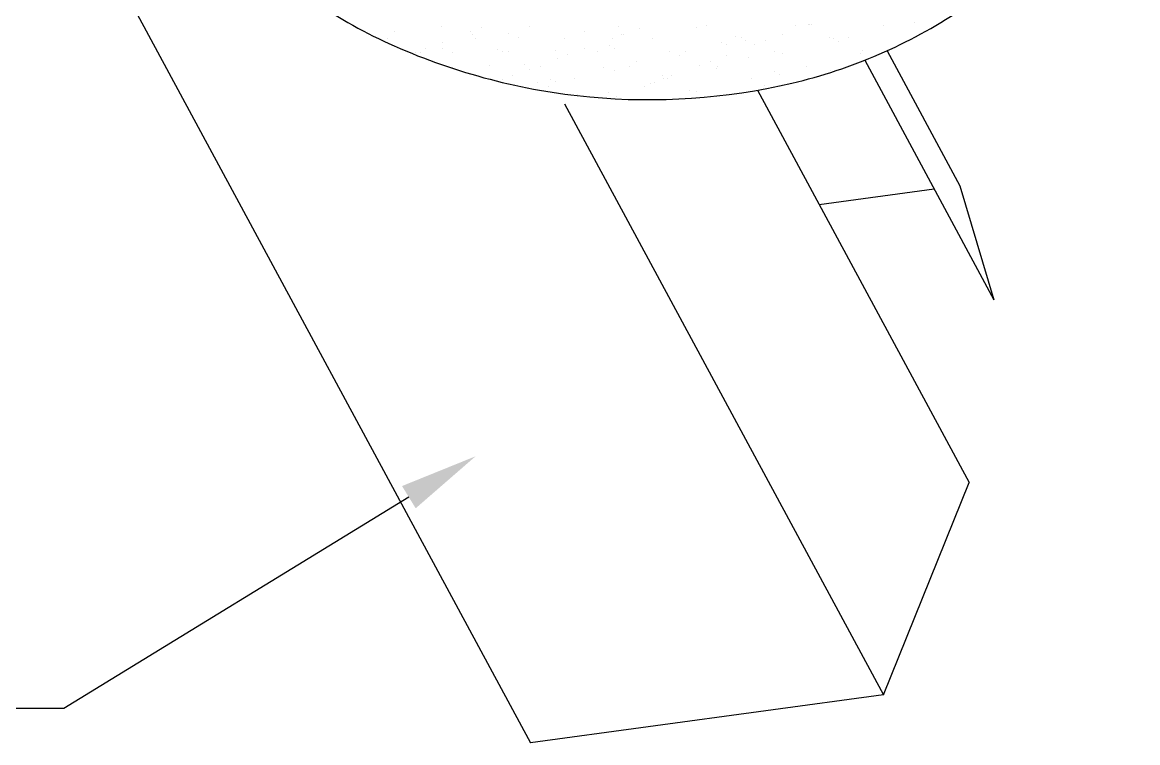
# Model space of a CAD drawing. Extents: x -508 to 92, y -98 to -31.
# Drawn here: x -111.956 to -108.317, y -74.04 to -71.689 of the extents above; entities that cross this region are included whole.
import ezdxf

# ---------------------------------------------------------------- set-up
doc = ezdxf.new("R2010")
doc.units = 0
doc.header["$MEASUREMENT"] = 0
doc.layers.get('0').update_dxf_attribs({"linetype": 'CONTINUOUS', "lineweight": 30})
doc.layers.add('SPARE', color=7, linetype='CONTINUOUS')

# ---------------------------------------------------------------- blocks, each defined once
blk = doc.blocks.new('*X15')
at = {"color": 0}
for p, q in [((49.4945, 62.0087), (49.4945, 62.0087)), ((49.6024, 62.0201), (49.6024, 62.0201)), ((49.6692, 62.0083), (49.6692, 62.0083)), ((49.6938, 62.0175), (49.6938, 62.0175)), ((49.7569, 62.0048), (49.7569, 62.0048)), ((49.8059, 62.0207), (49.8059, 62.0207)), ((49.9312, 62.0096), (49.9312, 62.0096)), ((50.0095, 62.0213), (50.0095, 62.0213)), ((50.0592, 62.0171), (50.0592, 62.0171)), ((50.1888, 62.0177), (50.1888, 62.0177)), ((50.2131, 62.0219), (50.2131, 62.0219)), ((50.4167, 62.0225), (50.4167, 62.0225)), ((50.4464, 62.0259), (50.4464, 62.0259)), ((50.4503, 62.0263), (50.4503, 62.0263)), ((50.4546, 62.0247), (50.4546, 62.0247)), ((50.6202, 62.0231), (50.6202, 62.0231)), ((50.6911, 62.03), (50.6911, 62.03)), ((49.4776, 61.992), (49.4776, 61.992)), ((49.6051, 61.9843), (49.6051, 61.9843)), ((49.6737, 62.0015), (49.6737, 62.0015)), ((49.6812, 61.9926), (49.6812, 61.9926)), ((49.7804, 61.9964), (49.7804, 61.9964)), ((49.8848, 61.9932), (49.8848, 61.9932)), ((49.9962, 61.9936), (49.9962, 61.9936)), ((50.0169, 62.0017), (50.0169, 62.0017)), ((50.0208, 62.0027), (50.0208, 62.0027)), ((50.0883, 61.9938), (50.0883, 61.9938)), ((50.2476, 61.9845), (50.2476, 61.9845)), ((50.2793, 61.9978), (50.2793, 61.9978)), ((50.2919, 61.9944), (50.2919, 61.9944)), ((50.3029, 61.9894), (50.3029, 61.9894)), ((50.3478, 61.988), (50.3478, 61.988)), ((50.3862, 62.0023), (50.3862, 62.0023)), ((50.4955, 61.995), (50.4955, 61.995)), ((50.5051, 61.9926), (50.5051, 61.9926)), ((50.516, 61.9865), (50.516, 61.9865)), ((50.5394, 61.9947), (50.5394, 61.9947)), ((49.5421, 61.9608), (49.5421, 61.9608)), ((49.554, 61.9615), (49.554, 61.9615)), ((49.5667, 61.97), (49.5667, 61.97)), ((49.6052, 61.9695), (49.6052, 61.9695)), ((49.6288, 61.9611), (49.6288, 61.9611)), ((49.7324, 61.9683), (49.7324, 61.9683)), ((49.7433, 61.9621), (49.7433, 61.9621)), ((49.7576, 61.9621), (49.7576, 61.9621)), ((49.8653, 61.9664), (49.8653, 61.9664)), ((49.8936, 61.9552), (49.8936, 61.9552)), ((49.932, 61.9696), (49.932, 61.9696)), ((49.9612, 61.9627), (49.9612, 61.9627)), ((49.99, 61.9764), (49.99, 61.9764)), ((50.0009, 61.9702), (50.0009, 61.9702)), ((50.1277, 61.9625), (50.1277, 61.9625)), ((50.1513, 61.9541), (50.1513, 61.9541)), ((50.1647, 61.9633), (50.1647, 61.9633)), ((50.2584, 61.9784), (50.2584, 61.9784)), ((50.259, 61.9548), (50.259, 61.9548)), ((50.3232, 61.9788), (50.3232, 61.9788)), ((50.3683, 61.9639), (50.3683, 61.9639)), ((50.3878, 61.9594), (50.3878, 61.9594)), ((50.5674, 61.9574), (50.5674, 61.9574)), ((50.5719, 61.9645), (50.5719, 61.9645)), ((49.7136, 61.9311), (49.7136, 61.9311)), ((49.7947, 61.9331), (49.7947, 61.9331)), ((49.869, 61.946), (49.869, 61.946)), ((50.0343, 61.9282), (50.0343, 61.9282)), ((50.0522, 61.9412), (50.0522, 61.9412)), ((50.196, 61.9312), (50.196, 61.9312)), ((50.2206, 61.9404), (50.2206, 61.9404)), ((50.2378, 61.9288), (50.2378, 61.9288)), ((50.3098, 61.9493), (50.3098, 61.9493)), ((50.4414, 61.9294), (50.4414, 61.9294)), ((49.6271, 61.927), (49.6271, 61.927)), ((49.7665, 61.9077), (49.7665, 61.9077)), ((49.8049, 61.922), (49.8049, 61.922)), ((49.8307, 61.9276), (49.8307, 61.9276)), ((49.976, 61.9272), (49.976, 61.9272)), ((49.9996, 61.9188), (49.9996, 61.9188)), ((50.111, 61.9079), (50.111, 61.9079)), ((50.1319, 61.9072), (50.1319, 61.9072)), ((50.2361, 61.9241), (50.2361, 61.9241)), ((50.3685, 61.9161), (50.3685, 61.9161)), ((50.3794, 61.9099), (50.3794, 61.9099)), ((50.4985, 61.9202), (50.4985, 61.9202)), ((49.7419, 61.8985), (49.7419, 61.8985)), ((49.8244, 61.8919), (49.8244, 61.8919)), ((49.848, 61.8835), (49.848, 61.8835)), ((49.8534, 61.8998), (49.8534, 61.8998)), ((49.8643, 61.8937), (49.8643, 61.8937)), ((49.9095, 61.9), (49.9095, 61.9)), ((50.0689, 61.8837), (50.0689, 61.8837)), ((50.0844, 61.8888), (50.0844, 61.8888)), ((50.0935, 61.8929), (50.0935, 61.8929)), ((50.1131, 61.9006), (50.1131, 61.9006)), ((50.1219, 61.9018), (50.1219, 61.9018)), ((50.3166, 61.9012), (50.3166, 61.9012)), ((50.3469, 61.8849), (50.3469, 61.8849)), ((49.9156, 61.8646), (49.9156, 61.8646)), ((49.9859, 61.8695), (49.9859, 61.8695)), ((50.0047, 61.8597), (50.0047, 61.8597)), ((50.1732, 61.8727), (50.1732, 61.8727)), ((50.1895, 61.8701), (50.1895, 61.8701))]:
    blk.add_line(p, q, dxfattribs=at)

msp = doc.modelspace()

# ---------------------------------------------------------------- linework, layer by layer
at = {"layer": 'SPARE'}
for p, q in [((-114.0555, -67.0777), (-110.2982, -74.0397)), ((-109.1348, -71.7823), (-108.8971, -72.2227)), ((-109.2077, -71.8132), (-108.7859, -72.5948)), ((-109.5576, -71.9108), (-108.8669, -73.1907)), ((-110.1867, -71.9558), (-109.1461, -73.884)), ((-108.9806, -72.234), (-109.3558, -72.2847)), ((-108.8971, -72.2227), (-108.7859, -72.5948)), ((-109.1461, -73.884), (-108.8669, -73.1907)), ((-110.6948, -73.2387), (-111.8201, -73.9283)), ((-109.1461, -73.884), (-110.2982, -74.0397)), ((-111.8201, -73.9283), (-112.0753, -73.9283))]:
    msp.add_line(p, q, dxfattribs=at)
msp.add_lwpolyline([(-111.6348, -70.4362, 0.118758), (-111.5614, -70.9458, 0.104706), (-111.2385, -71.4302, 0.089499), (-110.7427, -71.7662, 0.081084), (-110.104, -71.9329, 0.081084), (-109.4455, -71.8878, 0.089499), (-108.8959, -71.6498, 0.104706), (-108.4886, -71.2339, 0.118758), (-108.3218, -70.7468, 0.118758), (-108.3951, -70.2372, 0.104706), (-108.7181, -69.7528, 0.089499), (-109.2138, -69.4168, 0.081084), (-109.8525, -69.2501, 0.081084), (-110.5111, -69.2952, 0.089499), (-111.0607, -69.5332, 0.104706), (-111.468, -69.9491, 0.118758)], format="xyb", close=True, dxfattribs=at)
msp.add_solid([(-110.7171, -73.2024), (-110.6726, -73.275), (-110.4772, -73.1053)], dxfattribs=at)

# ---------------------------------------------------------------- block references
at = {"layer": 'SPARE', "xscale": 1.417928025364645, "yscale": 1.417928190433364, "zscale": 1.417928123085428}
msp.add_blockref('*X15', (-180.9214, -159.6439), dxfattribs=at)

doc.saveas('drawing.dxf')
